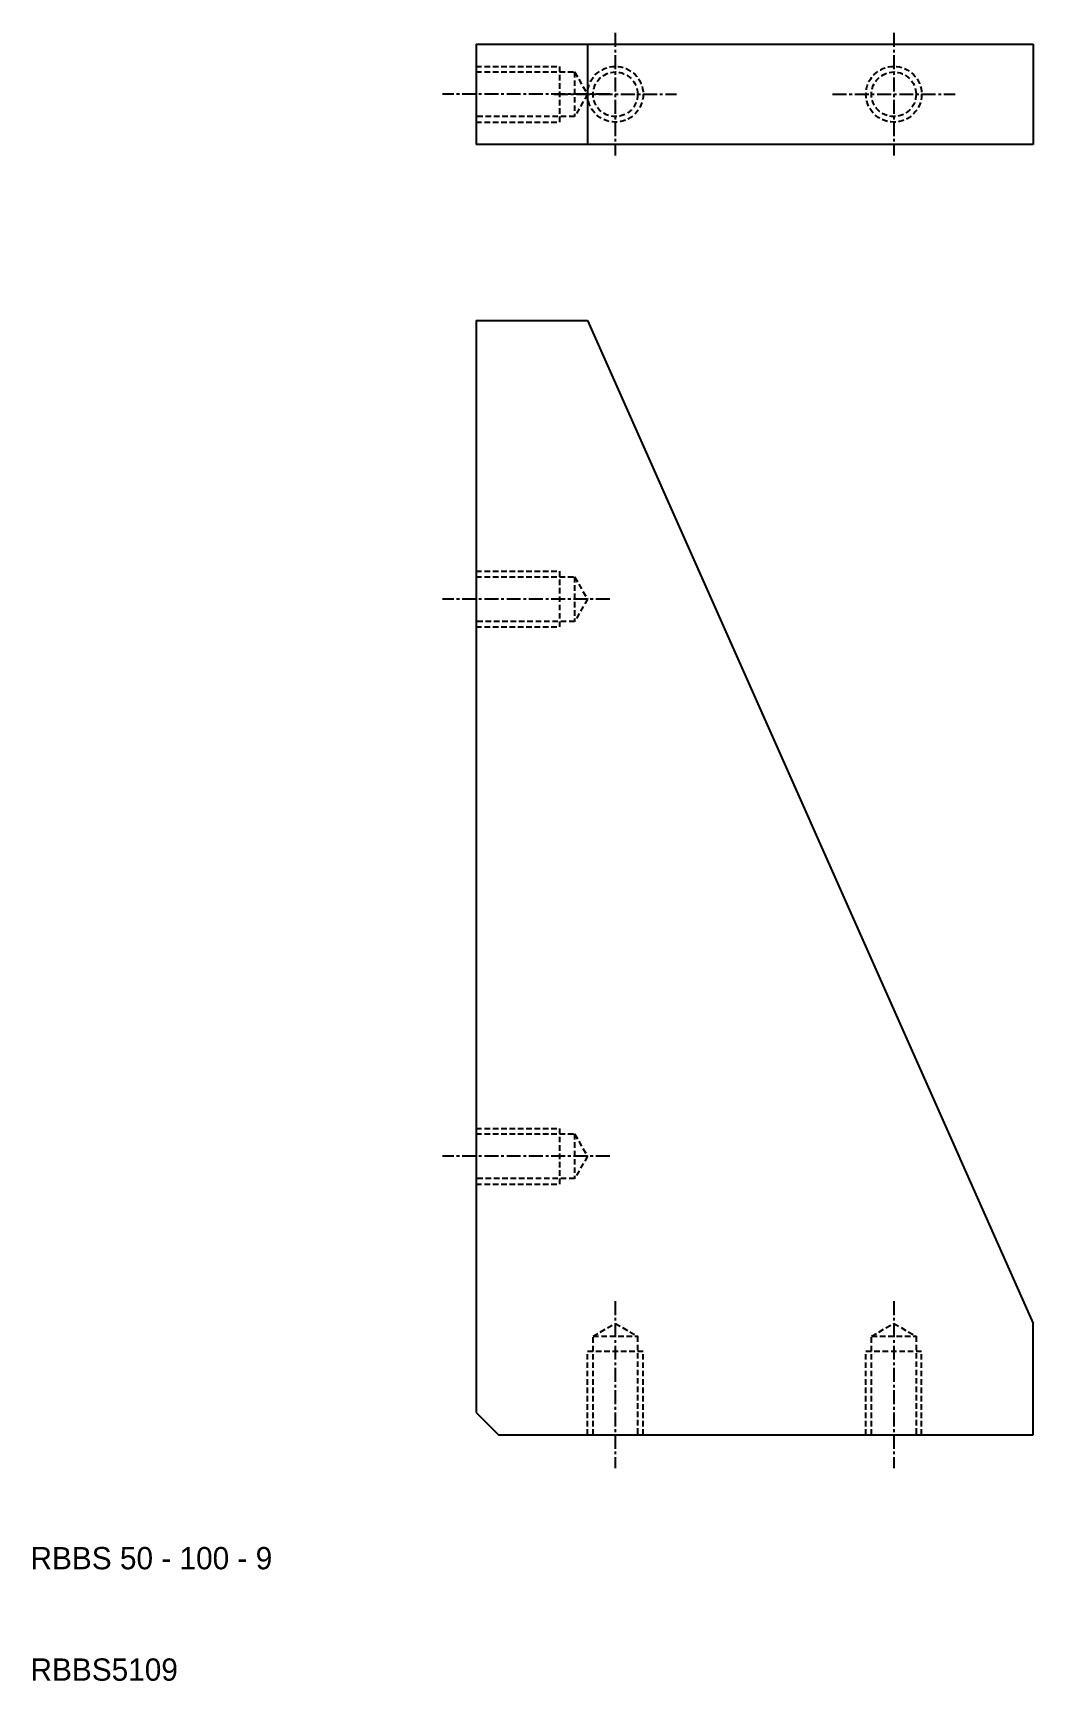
# Model space of a CAD drawing. Extents: x 9 to 99, y 10 to 158.
import ezdxf

# ---------------------------------------------------------------- set-up
doc = ezdxf.new("R2010")
doc.units = 0
doc.linetypes.add('CENTER', pattern=[2, 1.25, -0.25, 0.25, -0.25])
doc.linetypes.add('DASHED', pattern=[0.75, 0.5, -0.25])
doc.layers.get('0').update_dxf_attribs({"linetype": 'CONTINUOUS'})
doc.layers.add('CENTER', color=1, linetype='CENTER')

msp = doc.modelspace()

# ---------------------------------------------------------------- linework, layer by layer
at = {"color": 7, "linetype": 'CONTINUOUS'}
for p, q in [((49, 156.88), (99, 156.88)), ((49, 156.88), (49, 147.88)), ((59, 156.88), (59, 147.88)), ((99, 156.88), (99, 147.88)), ((99, 147.88), (49, 147.88)), ((49, 132.07), (49, 34.07)), ((49, 132.07), (59, 132.07)), ((59, 132.07), (99, 42.07)), ((99, 32.07), (99, 42.07)), ((49, 34.07), (51, 32.07)), ((51, 32.07), (99, 32.07))]:
    msp.add_line(p, q, dxfattribs=at)
at = {"color": 3, "linetype": 'DASHED'}
for p, q in [((49, 154.88), (56.5, 154.88)), ((49, 154.38), (57.85, 154.38)), ((56.5, 154.88), (56.5, 149.88)), ((57.85, 154.38), (59, 152.38)), ((57.85, 154.38), (57.85, 150.38)), ((59, 152.38), (57.85, 150.38)), ((57.85, 150.38), (49, 150.38)), ((49, 149.88), (56.5, 149.88)), ((49, 109.57), (56.5, 109.57)), ((56.5, 109.57), (56.5, 104.57)), ((49, 109.07), (57.85, 109.07)), ((57.85, 109.07), (59, 107.07)), ((57.85, 109.07), (57.85, 105.07)), ((59, 107.07), (57.85, 105.07)), ((57.85, 105.07), (49, 105.07)), ((49, 104.57), (56.5, 104.57)), ((49, 59.57), (56.5, 59.57)), ((56.5, 59.57), (56.5, 54.57)), ((49, 59.07), (57.85, 59.07)), ((57.85, 59.07), (59, 57.07)), ((57.85, 59.07), (57.85, 55.07)), ((59, 57.07), (57.85, 55.07)), ((57.85, 55.07), (49, 55.07)), ((49, 54.57), (56.5, 54.57)), ((59.5, 40.91), (61.5, 42.07)), ((61.5, 42.07), (63.5, 40.91)), ((84.5, 40.91), (86.5, 42.07)), ((86.5, 42.07), (88.5, 40.91)), ((59.5, 32.07), (59.5, 40.91)), ((59.5, 40.91), (63.5, 40.91)), ((63.5, 40.91), (63.5, 32.07)), ((84.5, 32.07), (84.5, 40.91)), ((84.5, 40.91), (88.5, 40.91)), ((88.5, 40.91), (88.5, 32.07)), ((59, 32.07), (59, 39.57)), ((59, 39.57), (64, 39.57)), ((64, 32.07), (64, 39.57)), ((84, 32.07), (84, 39.57)), ((84, 39.57), (89, 39.57)), ((89, 32.07), (89, 39.57))]:
    msp.add_line(p, q, dxfattribs=at)
for centre, radius in [((61.5, 152.38), 2.5), ((61.5, 152.38), 2), ((86.5, 152.38), 2.5), ((86.5, 152.38), 2)]:
    msp.add_circle(centre, radius, dxfattribs=at)
at = {"layer": 'CENTER', "color": 1, "linetype": 'CENTER'}
for p, q in [((61.5, 157.88), (61.5, 146.88)), ((86.5, 157.88), (86.5, 146.88)), ((61, 152.38), (46, 152.38)), ((56, 152.38), (67, 152.38)), ((81, 152.38), (92, 152.38)), ((61, 107.07), (46, 107.07)), ((61, 57.07), (46, 57.07)), ((61.5, 44.07), (61.5, 29.07)), ((86.5, 44.07), (86.5, 29.07))]:
    msp.add_line(p, q, dxfattribs=at)

# ---------------------------------------------------------------- texts
at = {"color": 7, "linetype": 'CONTINUOUS'}
for s, p in [('RBBS 50 - 100 - 9', (9, 20)), ('RBBS5109', (9, 10))]:
    msp.add_text(s, height=2, dxfattribs=at).set_placement(p)

doc.saveas('drawing.dxf')
